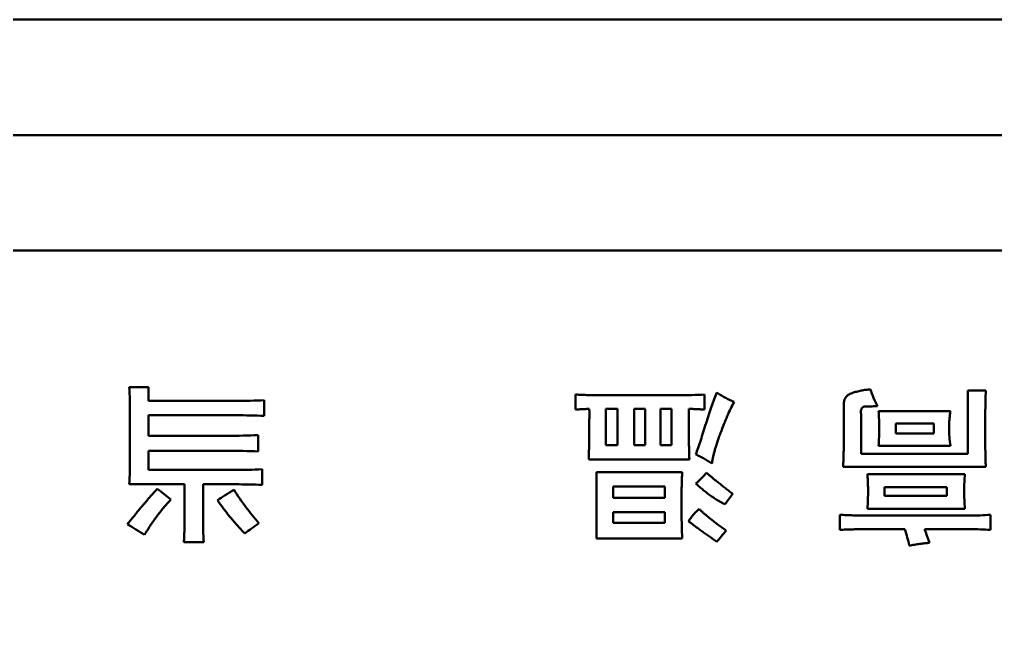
# Model space of a CAD drawing. Header units: millimetres. Extents: x 845401 to 948039, y 511594 to 550263.
# Drawn here: x 913685.69 to 913692.45, y 544582.93 to 544587.22 of the extents above; entities that cross this region are included whole.
import ezdxf

# ---------------------------------------------------------------- set-up
doc = ezdxf.new("R2010")
doc.units = ezdxf.units.MM
doc.layers.add('可见 (ISO)', color=7, linetype='Continuous', lineweight=50)

# ---------------------------------------------------------------- blocks, each defined once
blk = doc.blocks.new('A$C2A4E01FC')
at = {"layer": '可见 (ISO)', "color": 251}
for p, q in [((1341.8151, 562.3509), (1321.8151, 562.3509)), ((1322.5205, 561.5509), (1341.1098, 561.5509)), ((1322.5205, 560.7509), (1341.1098, 560.7509)), ((1329.7622, 559.8057), (1329.8953, 559.8057)), ((1329.8953, 559.8057), (1329.8953, 559.71)), ((1332.8514, 559.65), (1332.8514, 559.7539)), ((1333.019, 559.7495), (1333.5741, 559.7495)), ((1333.7444, 559.7539), (1333.7444, 559.65)), ((1335.5683, 559.3444), (1335.5683, 559.7812)), ((1335.5683, 559.7812), (1335.6923, 559.7812)), ((1329.8953, 559.71), (1330.5031, 559.71)), ((1330.6961, 559.7147), (1330.6961, 559.6061)), ((1333.0619, 559.6547), (1333.1426, 559.6547)), ((1333.0619, 559.4036), (1333.0619, 559.6547)), ((1333.1426, 559.6547), (1333.1426, 559.4036)), ((1333.2575, 559.6547), (1333.3337, 559.6547)), ((1333.2575, 559.4036), (1333.2575, 559.6547)), ((1333.3337, 559.6547), (1333.3337, 559.4036)), ((1333.4395, 559.6547), (1333.5157, 559.6547)), ((1333.4395, 559.4036), (1333.4395, 559.6547)), ((1333.5157, 559.6547), (1333.5157, 559.4036)), ((1334.7082, 559.4062), (1334.7082, 559.6748)), ((1329.7668, 559.2941), (1329.7668, 559.6444)), ((1330.5031, 559.6108), (1329.8953, 559.6108)), ((1329.8953, 559.6108), (1329.8953, 559.4689)), ((1334.8278, 559.6202), (1334.8278, 559.3444)), ((1334.9495, 559.6402), (1335.4466, 559.6402)), ((1335.0688, 559.5546), (1335.3317, 559.5546)), ((1335.0688, 559.4855), (1335.0688, 559.5546)), ((1335.3317, 559.5546), (1335.3317, 559.4855)), ((1329.8953, 559.4689), (1330.4441, 559.4689)), ((1330.6553, 559.4734), (1330.6553, 559.3604)), ((1335.3317, 559.4855), (1335.0688, 559.4855)), ((1333.1426, 559.4036), (1333.0619, 559.4036)), ((1333.3337, 559.4036), (1333.2575, 559.4036)), ((1333.5157, 559.4036), (1333.4395, 559.4036)), ((1335.4466, 559.3998), (1334.9495, 559.3998)), ((1330.4441, 559.3651), (1329.8953, 559.3651)), ((1329.8953, 559.3651), (1329.8953, 559.2323)), ((1334.8278, 559.3444), (1335.5683, 559.3444)), ((1333.6397, 559.3042), (1332.9424, 559.3042)), ((1335.6923, 559.2542), (1334.7038, 559.2542)), ((1329.8953, 559.2323), (1330.4987, 559.2323)), ((1330.6826, 559.2368), (1330.6826, 559.1284)), ((1332.997, 558.7582), (1332.997, 559.217)), ((1332.997, 559.217), (1333.5897, 559.217)), ((1334.8721, 559.2034), (1335.5467, 559.2034)), ((1330.1444, 559.1329), (1329.7622, 559.1329)), ((1330.1444, 558.8982), (1330.1444, 559.1329)), ((1330.4987, 559.1329), (1330.273, 559.1329)), ((1330.273, 559.1329), (1330.273, 558.8982)), ((1333.1119, 559.1177), (1333.4702, 559.1177)), ((1333.1119, 559.0396), (1333.1119, 559.1177)), ((1333.4702, 559.1177), (1333.4702, 559.0396)), ((1334.9916, 559.1131), (1335.4227, 559.1131)), ((1334.9916, 559.0532), (1334.9916, 559.1131)), ((1335.4227, 559.1131), (1335.4227, 559.0532)), ((1335.4227, 559.0532), (1334.9916, 559.0532)), ((1333.4702, 559.0396), (1333.1119, 559.0396)), ((1333.1119, 558.9402), (1333.4702, 558.9402)), ((1333.1119, 558.8667), (1333.1119, 558.9402)), ((1333.4702, 558.9402), (1333.4702, 558.8667)), ((1334.6809, 558.8174), (1334.6809, 558.9213)), ((1334.8714, 558.9167), (1335.5812, 558.9167)), ((1335.5467, 558.963), (1334.8721, 558.963)), ((1335.7241, 558.9213), (1335.7241, 558.8174)), ((1333.4702, 558.8667), (1333.1119, 558.8667)), ((1335.1308, 558.8219), (1334.835, 558.8219)), ((1335.5857, 558.8219), (1335.2691, 558.8219)), ((1330.2775, 558.7325), (1330.14, 558.7325)), ((1333.5897, 558.7582), (1332.997, 558.7582))]:
    blk.add_line(p, q, dxfattribs=at)
blk.add_circle((1332.3, 551.3509), 19.7576, dxfattribs=at)
for centre, radius, start, end in [((1332.3, 551.3509), 28, 43.82745, 316.17255), ((1330.4971, 563.9802), 4.2702, 270.08075, 272.67137), ((1330.5019, 555.5407), 4.0701, 87.26496, 89.98293), ((1330.4501, 564.1824), 4.7135, 269.92689, 272.49501), ((1330.4425, 554.4811), 4.8839, 87.50322, 89.98176), ((1329.3567, 558.2398), 1.0485, 48.61003, 55.14944), ((1328.3892, 556.5034), 2.7166, 57.03376, 59.97324), ((1333.1822, 558.8936), 2.9092, 179.91082, 183.17588)]:
    blk.add_arc(centre, radius, start, end, dxfattribs=at)
for points, knots in [([(1329.7668, 559.6444), (1329.7668, 559.6688), (1329.7657, 559.7225), (1329.7637, 559.7763), (1329.7622, 559.8057)], [0, 0, 0, 0, 0.0000729856, 0.0001613101, 0.0001613101, 0.0001613101, 0.0001613101]), ([(1334.7082, 559.6748), (1334.7081, 559.6803), (1334.7079, 559.6908), (1334.7097, 559.7061), (1334.7137, 559.7198), (1334.7201, 559.732), (1334.7284, 559.7428), (1334.7391, 559.7518), (1334.7518, 559.7593), (1334.7713, 559.7669), (1334.7972, 559.7742), (1334.8287, 559.7817), (1334.8605, 559.7873), (1334.8819, 559.7893), (1334.8927, 559.7903)], [0, 0, 0, 0, 0.0000163285, 0.0000314128, 0.0000454561, 0.0000586936, 0.0000720301, 0.0000856637, 0.0000999278, 0.000115563, 0.0001478529, 0.0001798268, 0.0002117605, 0.0002437484, 0.0002437484, 0.0002437484, 0.0002437484]), ([(1334.8927, 559.7903), (1334.8998, 559.7703), (1334.914, 559.7303), (1334.9323, 559.692), (1334.9414, 559.6729)], [0, 0, 0, 0, 0.0000636385, 0.0001272715, 0.0001272715, 0.0001272715, 0.0001272715]), ([(1332.8514, 559.7539), (1332.8667, 559.7533), (1332.8965, 559.7521), (1332.9397, 559.7503), (1332.9803, 559.7498), (1333.0064, 559.7496), (1333.019, 559.7495)], [0, 0, 0, 0, 0.0000460571, 0.0000893558, 0.0001298853, 0.0001676631, 0.0001676631, 0.0001676631, 0.0001676631]), ([(1333.5741, 559.7495), (1333.6018, 559.7496), (1333.6586, 559.7499), (1333.7153, 559.7526), (1333.7444, 559.7539)], [0, 0, 0, 0, 0.0000829403, 0.000170406, 0.000170406, 0.000170406, 0.000170406]), ([(1333.6842, 559.3387), (1333.6896, 559.3546), (1333.701, 559.3876), (1333.7184, 559.4395), (1333.7364, 559.4958), (1333.7547, 559.555), (1333.7733, 559.614), (1333.7923, 559.6696), (1333.8111, 559.7204), (1333.8243, 559.7524), (1333.8306, 559.7677)], [0, 0, 0, 0, 0.0000502827, 0.0001049619, 0.0001640977, 0.0002275855, 0.0002908491, 0.0003496569, 0.0004037178, 0.0004533962, 0.0004533962, 0.0004533962, 0.0004533962]), ([(1333.8306, 559.7677), (1333.8409, 559.7609), (1333.8609, 559.7478), (1333.8911, 559.7305), (1333.9202, 559.7155), (1333.9397, 559.7074), (1333.9491, 559.7034)], [0, 0, 0, 0, 0.000036929, 0.0000716374, 0.0001043636, 0.0001350618, 0.0001350618, 0.0001350618, 0.0001350618]), ([(1335.6923, 559.7812), (1335.692, 559.7744), (1335.6912, 559.7594), (1335.6901, 559.735), (1335.6896, 559.7069), (1335.6888, 559.675), (1335.6883, 559.6393), (1335.688, 559.5999), (1335.6876, 559.5567), (1335.6877, 559.5266), (1335.6877, 559.5109)], [0, 0, 0, 0, 0.0000206293, 0.0000450318, 0.0000730267, 0.0001049695, 0.000140686, 0.0001801776, 0.0002232746, 0.0002703193, 0.0002703193, 0.0002703193, 0.0002703193]), ([(1332.947, 559.6547), (1332.9415, 559.6546), (1332.9287, 559.6544), (1332.9072, 559.6534), (1332.8808, 559.6521), (1332.8617, 559.6508), (1332.8514, 559.65)], [0, 0, 0, 0, 0.00001665812, 0.00003830893, 0.00006461441, 0.00009575974, 0.00009575974, 0.00009575974, 0.00009575974]), ([(1332.9424, 559.3042), (1332.9426, 559.308), (1332.9429, 559.3162), (1332.9434, 559.3292), (1332.9439, 559.3435), (1332.9445, 559.3592), (1332.9448, 559.3762), (1332.9451, 559.3947), (1332.9455, 559.4145), (1332.9458, 559.4357), (1332.9462, 559.4583), (1332.9463, 559.4823), (1332.9465, 559.5076), (1332.9467, 559.5344), (1332.9468, 559.5625), (1332.9471, 559.592), (1332.947, 559.6228), (1332.947, 559.6439), (1332.947, 559.6547)], [0, 0, 0, 0, 0.0000115151, 0.0000245741, 0.0000388341, 0.0000544669, 0.0000716398, 0.0000900144, 0.000109934, 0.0001310553, 0.0001537217, 0.000177588, 0.0002029994, 0.0002297845, 0.000257943, 0.0002873034, 0.0003182085, 0.0003504872, 0.0003504872, 0.0003504872, 0.0003504872]), ([(1333.7444, 559.65), (1333.7334, 559.6508), (1333.7126, 559.6521), (1333.6833, 559.6534), (1333.658, 559.6544), (1333.6424, 559.6546), (1333.6352, 559.6547)], [0, 0, 0, 0, 0.0000332042, 0.0000625988, 0.0000878549, 0.0001093215, 0.0001093215, 0.0001093215, 0.0001093215]), ([(1333.6352, 559.6547), (1333.6352, 559.6347), (1333.6351, 559.5965), (1333.6356, 559.5413), (1333.6359, 559.4907), (1333.6362, 559.4447), (1333.6369, 559.4031), (1333.6378, 559.3661), (1333.6385, 559.3337), (1333.6393, 559.3135), (1333.6397, 559.3042)], [0, 0, 0, 0, 0.0000597547, 0.0001148744, 0.000165358, 0.000211549, 0.0002531083, 0.0002900357, 0.0003225001, 0.0003505076, 0.0003505076, 0.0003505076, 0.0003505076]), ([(1333.9491, 559.7034), (1333.9412, 559.6879), (1333.9248, 559.6556), (1333.9014, 559.6042), (1333.8779, 559.5482), (1333.8588, 559.4989), (1333.8439, 559.4585), (1333.8338, 559.4288), (1333.8247, 559.4004), (1333.8168, 559.3733), (1333.8098, 559.3475), (1333.804, 559.3229), (1333.7991, 559.2996), (1333.7967, 559.2843), (1333.7956, 559.2769)], [0, 0, 0, 0, 0.0000522056, 0.0001086664, 0.0001693717, 0.0002343748, 0.0002672871, 0.0002985031, 0.0003284175, 0.0003566674, 0.0003833177, 0.0004085508, 0.0004323875, 0.0004548244, 0.0004548244, 0.0004548244, 0.0004548244]), ([(1334.9414, 559.6729), (1334.9323, 559.6728), (1334.9152, 559.6727), (1334.8913, 559.6724), (1334.871, 559.6719), (1334.8564, 559.6714), (1334.8463, 559.6702), (1334.8402, 559.6673), (1334.8351, 559.663), (1334.8313, 559.6572), (1334.8288, 559.6499), (1334.8274, 559.6412), (1334.8268, 559.6311), (1334.8274, 559.624), (1334.8278, 559.6202)], [0, 0, 0, 0, 0.0000275504, 0.0000514868, 0.0000718113, 0.0000885356, 0.0000956974, 0.0001021676, 0.0001085175, 0.0001153466, 0.0001228639, 0.0001316115, 0.0001416117, 0.0001531687, 0.0001531687, 0.0001531687, 0.0001531687]), ([(1334.954, 559.52), (1334.9537, 559.5397), (1334.9532, 559.5798), (1334.9508, 559.6198), (1334.9495, 559.6402)], [0, 0, 0, 0, 0.0000589111, 0.0001203007, 0.0001203007, 0.0001203007, 0.0001203007]), ([(1335.4466, 559.6402), (1335.4452, 559.6293), (1335.4426, 559.608), (1335.4396, 559.577), (1335.4378, 559.5479), (1335.4376, 559.5291), (1335.4375, 559.52)], [0, 0, 0, 0, 0.0000332072, 0.0000642555, 0.0000934995, 0.0001206371, 0.0001206371, 0.0001206371, 0.0001206371]), ([(1334.9495, 559.3998), (1334.9508, 559.4197), (1334.9533, 559.4597), (1334.9537, 559.4998), (1334.954, 559.52)], [0, 0, 0, 0, 0.0000596752, 0.0001203033, 0.0001203033, 0.0001203033, 0.0001203033]), ([(1335.4375, 559.52), (1335.4379, 559.5003), (1335.4387, 559.46), (1335.4439, 559.4201), (1335.4466, 559.3998)], [0, 0, 0, 0, 0.000059293, 0.0001206471, 0.0001206471, 0.0001206471, 0.0001206471]), ([(1335.6877, 559.5109), (1335.6877, 559.4951), (1335.6876, 559.4649), (1335.688, 559.4217), (1335.6883, 559.383), (1335.6888, 559.3487), (1335.6896, 559.3189), (1335.6901, 559.2934), (1335.6912, 559.2723), (1335.692, 559.2598), (1335.6923, 559.2542)], [0, 0, 0, 0, 0.0000475625, 0.000090662, 0.000129469, 0.0001636424, 0.0001935271, 0.0002191205, 0.0002400939, 0.0002567812, 0.0002567812, 0.0002567812, 0.0002567812]), ([(1334.7038, 559.2542), (1334.7045, 559.2661), (1334.7058, 559.2905), (1334.7071, 559.3277), (1334.708, 559.3664), (1334.7082, 559.3928), (1334.7082, 559.4062)], [0, 0, 0, 0, 0.0000357665, 0.0000730539, 0.0001116992, 0.0001520535, 0.0001520535, 0.0001520535, 0.0001520535]), ([(1333.7956, 559.2769), (1333.7858, 559.2833), (1333.7667, 559.2958), (1333.7383, 559.3125), (1333.7111, 559.3269), (1333.6929, 559.3349), (1333.6842, 559.3387)], [0, 0, 0, 0, 0.0000353024, 0.000068175, 0.0000989797, 0.0001276492, 0.0001276492, 0.0001276492, 0.0001276492]), ([(1329.7622, 559.1329), (1329.7637, 559.1623), (1329.7657, 559.216), (1329.7668, 559.2698), (1329.7668, 559.2941)], [0, 0, 0, 0, 0.0000881536, 0.0001613115, 0.0001613115, 0.0001613115, 0.0001613115]), ([(1330.4987, 559.2323), (1330.5275, 559.2326), (1330.5888, 559.2328), (1330.6501, 559.2357), (1330.6826, 559.2368)], [0, 0, 0, 0, 0.0000863766, 0.0001839683, 0.0001839683, 0.0001839683, 0.0001839683]), ([(1333.5897, 559.217), (1333.5894, 559.2094), (1333.5887, 559.1938), (1333.5875, 559.1697), (1333.587, 559.1442), (1333.5862, 559.1173), (1333.5857, 559.0891), (1333.5855, 559.0595), (1333.585, 559.0286), (1333.5851, 559.0074), (1333.5851, 558.9967)], [0, 0, 0, 0, 0.0000226883, 0.0000469203, 0.0000723417, 0.0000993079, 0.000127472, 0.000157007, 0.0001880872, 0.0002203674, 0.0002203674, 0.0002203674, 0.0002203674]), ([(1333.6842, 559.1383), (1333.6906, 559.1436), (1333.7036, 559.1544), (1333.7223, 559.1722), (1333.7407, 559.1916), (1333.7523, 559.2055), (1333.7582, 559.2125)], [0, 0, 0, 0, 0.000024966, 0.0000507065, 0.0000774175, 0.0001049337, 0.0001049337, 0.0001049337, 0.0001049337]), ([(1333.7582, 559.2125), (1333.7635, 559.2079), (1333.7748, 559.1981), (1333.7929, 559.183), (1333.8126, 559.1664), (1333.8345, 559.1488), (1333.8582, 559.1299), (1333.8837, 559.1099), (1333.9113, 559.0886), (1333.9302, 559.0739), (1333.94, 559.0664)], [0, 0, 0, 0, 0.0000213052, 0.000044828, 0.0000705491, 0.0000986249, 0.0001289258, 0.0001614536, 0.0001962098, 0.0002333004, 0.0002333004, 0.0002333004, 0.0002333004]), ([(1334.8767, 559.0877), (1334.8766, 559.0968), (1334.8765, 559.1153), (1334.8755, 559.1437), (1334.8742, 559.1732), (1334.8728, 559.1932), (1334.8721, 559.2034)], [0, 0, 0, 0, 0.0000273035, 0.000055648, 0.0000852135, 0.0001158466, 0.0001158466, 0.0001158466, 0.0001158466]), ([(1335.5467, 559.2034), (1335.5454, 559.1848), (1335.5426, 559.1463), (1335.5423, 559.1077), (1335.5421, 559.0877)], [0, 0, 0, 0, 0.0000559145, 0.0001158567, 0.0001158567, 0.0001158567, 0.0001158567]), ([(1330.6826, 559.1284), (1330.6509, 559.1298), (1330.5896, 559.132), (1330.5283, 559.1328), (1330.4987, 559.1329)], [0, 0, 0, 0, 0.0000951836, 0.0001839665, 0.0001839665, 0.0001839665, 0.0001839665]), ([(1333.8859, 558.9948), (1333.8778, 558.9988), (1333.8612, 559.007), (1333.8366, 559.0211), (1333.8118, 559.0365), (1333.7868, 559.0538), (1333.7613, 559.0724), (1333.7358, 559.093), (1333.7098, 559.1149), (1333.6928, 559.1304), (1333.6842, 559.1383)], [0, 0, 0, 0, 0.000027313, 0.0000555072, 0.0000846388, 0.0001149973, 0.0001465298, 0.0001792429, 0.000213202, 0.0002483066, 0.0002483066, 0.0002483066, 0.0002483066]), ([(1329.7486, 558.8554), (1329.7608, 558.8706), (1329.7797, 558.8937), (1329.8051, 558.9257), (1329.822, 558.947), (1329.8368, 558.9652), (1329.8494, 558.9804), (1329.8636, 558.997), (1329.8792, 559.0149), (1329.8962, 559.0344), (1329.9218, 559.0631), (1329.942, 559.0851), (1329.9559, 559.1003)], [0, 0, 0, 0, 0.0000582412, 0.0000896409, 0.0001223812, 0.0001400791, 0.0001599521, 0.0001816293, 0.0002054857, 0.0002312801, 0.0002591271, 0.0003208707, 0.0003208707, 0.0003208707, 0.0003208707]), ([(1330.3719, 559.023), (1330.3902, 559.0342), (1330.4282, 559.0584), (1330.4662, 559.0827), (1330.486, 559.0958)], [0, 0, 0, 0, 0.0000641236, 0.0001352808, 0.0001352808, 0.0001352808, 0.0001352808]), ([(1330.486, 559.0958), (1330.5121, 559.0541), (1330.5673, 558.9749), (1330.6279, 558.8996), (1330.6597, 558.8645)], [0, 0, 0, 0, 0.0001475606, 0.0002896462, 0.0002896462, 0.0002896462, 0.0002896462]), ([(1333.94, 559.0664), (1333.9363, 559.0616), (1333.9282, 559.0512), (1333.9156, 559.0344), (1333.9013, 559.0153), (1333.8913, 559.0019), (1333.8859, 558.9948)], [0, 0, 0, 0, 0.00001823715, 0.00003932265, 0.000063121, 0.00008973528, 0.00008973528, 0.00008973528, 0.00008973528]), ([(1334.8721, 558.963), (1334.8734, 558.9844), (1334.876, 559.0259), (1334.8765, 559.0675), (1334.8767, 559.0877)], [0, 0, 0, 0, 0.0000641425, 0.0001247705, 0.0001247705, 0.0001247705, 0.0001247705]), ([(1335.5421, 559.0877), (1335.5423, 559.0668), (1335.5427, 559.0252), (1335.5454, 558.9837), (1335.5467, 558.963)], [0, 0, 0, 0, 0.0000625169, 0.0001247737, 0.0001247737, 0.0001247737, 0.0001247737]), ([(1330.05, 559.0264), (1330.0339, 559.0102), (1330.0103, 558.9843), (1329.9803, 558.9476), (1329.9571, 558.9181), (1329.9346, 558.8865), (1329.9037, 558.8419), (1329.8819, 558.8066), (1329.8675, 558.7826)], [0, 0, 0, 0, 0.0000686498, 0.0001048663, 0.0001422889, 0.0001810163, 0.0002210067, 0.0003051561, 0.0003051561, 0.0003051561, 0.0003051561]), ([(1330.562, 558.7917), (1330.5431, 558.8112), (1330.5164, 558.8411), (1330.4814, 558.8806), (1330.4571, 558.9098), (1330.4341, 558.9386), (1330.405, 558.9757), (1330.385, 559.0042), (1330.3719, 559.023)], [0, 0, 0, 0, 0.0000813143, 0.000120375, 0.0001584117, 0.0001951795, 0.0002310395, 0.0002997125, 0.0002997125, 0.0002997125, 0.0002997125]), ([(1333.5851, 558.9967), (1333.5852, 558.9753), (1333.5853, 558.9336), (1333.5862, 558.8725), (1333.5875, 558.8143), (1333.589, 558.7765), (1333.5897, 558.7582)], [0, 0, 0, 0, 0.0000640494, 0.0001251849, 0.0001834114, 0.0002385694, 0.0002385694, 0.0002385694, 0.0002385694]), ([(1333.634, 558.8773), (1333.6389, 558.8847), (1333.6489, 558.8996), (1333.6664, 558.9209), (1333.6855, 558.9421), (1333.6996, 558.9554), (1333.7068, 558.9622)], [0, 0, 0, 0, 0.0000265125, 0.0000538468, 0.0000823914, 0.0001120008, 0.0001120008, 0.0001120008, 0.0001120008]), ([(1333.7068, 558.9622), (1333.7116, 558.9575), (1333.7218, 558.9475), (1333.7389, 558.9323), (1333.7586, 558.9156), (1333.7806, 558.8974), (1333.8055, 558.8781), (1333.8327, 558.8571), (1333.8628, 558.8349), (1333.8837, 558.8196), (1333.8945, 558.8117)], [0, 0, 0, 0, 0.0000200296, 0.0000428796, 0.0000685719, 0.0000972304, 0.0001286489, 0.0001630486, 0.0002004675, 0.0002406357, 0.0002406357, 0.0002406357, 0.0002406357]), ([(1334.6809, 558.9213), (1334.6962, 558.9206), (1334.7271, 558.9191), (1334.7741, 558.9178), (1334.8223, 558.9169), (1334.8549, 558.9167), (1334.8714, 558.9167)], [0, 0, 0, 0, 0.0000458906, 0.0000927853, 0.0001410411, 0.0001904924, 0.0001904924, 0.0001904924, 0.0001904924]), ([(1335.5812, 558.9167), (1335.605, 558.9169), (1335.6526, 558.9173), (1335.7002, 558.92), (1335.7241, 558.9213)], [0, 0, 0, 0, 0.0000712729, 0.0001429613, 0.0001429613, 0.0001429613, 0.0001429613]), ([(1330.14, 558.7325), (1330.1408, 558.7436), (1330.1416, 558.761), (1330.1428, 558.7851), (1330.1432, 558.8051), (1330.1438, 558.8265), (1330.1442, 558.8577), (1330.1447, 558.8817), (1330.1444, 558.8982)], [0, 0, 0, 0, 0.0000335342, 0.0000522683, 0.0000721913, 0.0000936589, 0.0001163249, 0.0001657747, 0.0001657747, 0.0001657747, 0.0001657747]), ([(1330.6597, 558.8645), (1330.6424, 558.8525), (1330.6099, 558.828), (1330.5773, 558.8038), (1330.562, 558.7917)], [0, 0, 0, 0, 0.0000633996, 0.0001218504, 0.0001218504, 0.0001218504, 0.0001218504]), ([(1333.8291, 558.7355), (1333.8191, 558.7423), (1333.7996, 558.7557), (1333.7714, 558.7756), (1333.7447, 558.7946), (1333.7195, 558.8127), (1333.6959, 558.8301), (1333.6738, 558.8465), (1333.6533, 558.8622), (1333.6403, 558.8724), (1333.634, 558.8773)], [0, 0, 0, 0, 0.0000362939, 0.0000709271, 0.0001035633, 0.0001346827, 0.0001639088, 0.00019152, 0.0002172433, 0.0002412189, 0.0002412189, 0.0002412189, 0.0002412189]), ([(1333.8945, 558.8117), (1333.8833, 558.7985), (1333.8617, 558.7729), (1333.8397, 558.7477), (1333.8291, 558.7355)], [0, 0, 0, 0, 0.0000520194, 0.0001004632, 0.0001004632, 0.0001004632, 0.0001004632]), ([(1334.835, 558.8219), (1334.8236, 558.8218), (1334.7998, 558.8216), (1334.7628, 558.8207), (1334.7228, 558.8193), (1334.6953, 558.8181), (1334.6809, 558.8174)], [0, 0, 0, 0, 0.0000341724, 0.0000712721, 0.000111133, 0.0001541025, 0.0001541025, 0.0001541025, 0.0001541025]), ([(1335.1623, 558.7082), (1335.1579, 558.727), (1335.1489, 558.7653), (1335.1369, 558.8028), (1335.1308, 558.8219)], [0, 0, 0, 0, 0.0000578514, 0.000117987, 0.000117987, 0.000117987, 0.000117987]), ([(1335.2691, 558.8219), (1335.2713, 558.8149), (1335.2761, 558.8004), (1335.2839, 558.7779), (1335.292, 558.7534), (1335.2979, 558.7366), (1335.301, 558.7279)], [0, 0, 0, 0, 0.0000218827, 0.00004582926, 0.00007156738, 0.00009920835, 0.00009920835, 0.00009920835, 0.00009920835]), ([(1335.7241, 558.8174), (1335.7009, 558.8187), (1335.6548, 558.8212), (1335.6086, 558.8216), (1335.5857, 558.8219)], [0, 0, 0, 0, 0.000069793, 0.00013849, 0.00013849, 0.00013849, 0.00013849]), ([(1335.301, 558.7279), (1335.2902, 558.7269), (1335.2681, 558.7246), (1335.2343, 558.72), (1335.1987, 558.7149), (1335.1746, 558.7105), (1335.1623, 558.7082)], [0, 0, 0, 0, 0.0000324641, 0.0000665849, 0.0001025258, 0.0001401853, 0.0001401853, 0.0001401853, 0.0001401853])]:
    blk.add_open_spline(points, degree=3, knots=knots, dxfattribs=at)

msp = doc.modelspace()

# ---------------------------------------------------------------- block references
msp.add_blockref('A$C2A4E01FC', (912356.6928, 544024.8652))

doc.saveas('drawing.dxf')
